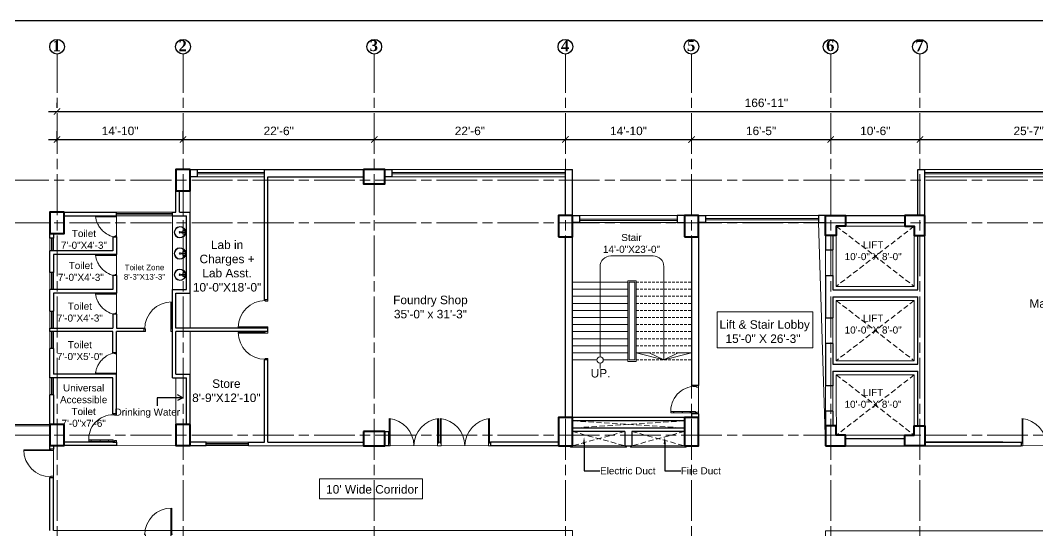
# Model space of a CAD drawing. Header units: inches. Extents: x -12 to 20935469, y -1604 to 24729220.
# Drawn here: x 20924701 to 20926137, y 24724026 to 24724746 of the extents above; entities that cross this region are included whole.
import ezdxf
from ezdxf import colors
from ezdxf.entities.mleader import LeaderData, LeaderLine
from ezdxf.math import Vec2, Vec3

# ---------------------------------------------------------------- set-up
doc = ezdxf.new("R2010")
doc.units = ezdxf.units.IN
doc.header["$LTSCALE"] = 0.03
doc.header["$MEASUREMENT"] = 0
doc.header["$PDMODE"] = 32
doc.header["$PDSIZE"] = 15
doc.linetypes.add('ACAD_ISO08W100', pattern=[36, 24, -3, 6, -3])
doc.linetypes.add('DASHED2', pattern=[0.375, 0.25, -0.125])
for name, color, linetype, lineweight in [('column', 1, 'Continuous', 40), ('Dim Line', 252, 'Continuous', 13), ('Door', 7, 'Continuous', 18), ('Dot', 253, 'Continuous', 0), ('Gas', 21, 'Continuous', 5), ('Glass Line', 252, 'Continuous', 9), ('Grid Line', 252, 'Continuous', 18), ('Hatch', 253, 'Continuous', 15), ('Main Wall', 7, 'Continuous', 30), ('RAIL', 23, 'Continuous', 13), ('STAIR', 46, 'Continuous', 15), ('TOILET FIXTURE', 142, 'Continuous', 5), ('WALL', 7, 'Continuous', 30), ('wind.', 150, 'Continuous', 20)]:
    doc.layers.add(name, color=color, linetype=linetype, lineweight=lineweight)
doc.layers.add('TEXT', color=7, linetype='Continuous')
doc.styles.add('2', font='swisscl.ttf')
doc.styles.add('RomanS', font='arial.ttf', dxfattribs={"height": 12})
doc.styles.get("Standard").update_dxf_attribs({"font": 'timesbd.ttf'})
doc.dimstyles.new('Aec_Arch_I', dxfattribs={"dimscale": 96, "dimtxt": 12, "dimasz": 0.09375, "dimexe": 0.125, "dimexo": 0.125, "dimgap": 0.0625, "dimtad": 1, "dimdec": 0, "dimzin": 3, "dimdsep": 46, "dimlunit": 4, "dimtxsty": 'RomanS', "dimblk1": 'ARCHTICK', "dimblk2": 'ARCHTICK', "dimsah": 1, "dimcen": 0.09375, "dimdle": 0.125, "dimadec": 0, "dimazin": 0, "dimtfac": 0.75, "dimtdec": 0, "dimtmove": 2, "dimatfit": 3, "dimldrblk": 'ARCHTICK', "dimfxl": 1, "dimfrac": 1, "dimtolj": 1, "dimtzin": 0, "dimarcsym": 0})

# ---------------------------------------------------------------- blocks, each defined once
blk = doc.blocks.new('$D40')
at = {"layer": 'Door'}
for p, q in [((1, 4), (1, 42)), ((2, 0), (2, 42)), ((1, 5), (0, 5)), ((2, 0), (0, 0)), ((2, 4), (1, 4)), ((39, 4), (38, 4)), ((38, 4), (38, 0)), ((40, 0), (38, 0)), ((40, 5), (39, 5)), ((39, 5), (39, 4))]:
    blk.add_line(p, q, dxfattribs=at)
blk.add_arc((1, 4), 38, 0, 90, dxfattribs=at)
blk = doc.blocks.new('Door_45')
at = {"layer": 'Door'}
for p, q in [((1.5, 5), (1.5, 44)), ((1.5, 40), (2.2, 40)), ((2.2, 40), (2.2, 39.5)), ((2.2, 39.5), (2.7, 39.5)), ((2.7, 39.5), (2.7, 40)), ((2.7, 40), (3.5, 40)), ((3.5, 44), (3.5, 5)), ((1.5, 25.8), (2.2, 25.8)), ((2.2, 25.8), (2.2, 25.3)), ((2.2, 25.3), (2.7, 25.3)), ((2.7, 25.8), (3.5, 25.8)), ((2.7, 25.3), (2.7, 25.8)), ((0, 0), (0, 5)), ((0, 5), (1.5, 5)), ((1.5, 12.6), (2.2, 12.6)), ((3.5, 5), (1.5, 5)), ((1.5, 5), (1.5, 3)), ((1.5, 3), (2.5, 3)), ((2.2, 12.6), (2.2, 13.1)), ((2.2, 13.1), (2.7, 13.1)), ((2.5, 3), (2.5, 0)), ((2.7, 13.1), (2.7, 12.6)), ((2.7, 12.6), (3.5, 12.6)), ((42.5, 3), (42.5, 0)), ((43.5, 3), (42.5, 3)), ((45, 5), (43.5, 5)), ((43.5, 5), (43.5, 3)), ((45, 0), (45, 5)), ((2.5, 0), (0, 0)), ((42.5, 0), (45, 0))]:
    blk.add_line(p, q, dxfattribs=at)
blk.add_arc((4.7, 5.3), 38.8, 359.6233, 94.6685, dxfattribs=at)
blk = doc.blocks.new('sssss-flat-876')
at = {"layer": 'Door', "linetype": 'Continuous', "ltscale": 3}
blk.add_line((3666.5, 84027.2), (3666.5, 84055.7), dxfattribs=at)
at = {"layer": 'Door', "linetype": 'Continuous', "ltscale": 3, "extrusion": (-7.21527e-09, -3.35624e-18, 1), "elevation": 0}
for points in [[(3666.5, 84057.2), (3666.5, 84055.7), (3668.4, 84055.7), (3668.4, 84056.5), (3670.2, 84056.5), (3670.2, 84057.2)], [(3668.4, 84055.7), (3696.2, 84055.7), (3696.2, 84056.5), (3668.4, 84056.5)]]:
    blk.add_lwpolyline(points, close=True, dxfattribs=at)
at = {"layer": 'Door', "linetype": 'Continuous', "ltscale": 3, "flags": 128}
blk.add_lwpolyline([(3670.2, 84027.2, 0.04096), (3675.5, 84028.9, 0.082496), (3684.9, 84034.8, 0.052187), (3689.7, 84040, 0.043988), (3692.9, 84045, 0.036571), (3694.8, 84049.6, 0.034751), (3695.9, 84054.2, 0.011435), (3696.2, 84055.7)], format="xyb", dxfattribs=at)
at = {"layer": 'Door', "linetype": 'Continuous', "ltscale": 3}
blk.add_lwpolyline([(3666.5, 84027.2), (3666.5, 84028.7), (3668.4, 84028.7), (3668.4, 84027.9), (3670.2, 84027.9), (3670.2, 84027.2)], close=True, dxfattribs=at)
blk = doc.blocks.new('7-flat-72')
at = {"layer": 'Glass Line', "color": 8, "ltscale": 20}
for p, q in [((-64476.6, 376959.4), (-64476.6, 376966.6)), ((-64475.5, 376966.6), (-64476.6, 376966.6)), ((-64475.5, 376959.4), (-64475.5, 376966.6)), ((-64478.7, 376960.5), (-64480.3, 376960.5)), ((-64480.3, 376959.5), (-64480.3, 376960.5)), ((-64480.3, 376959.5), (-64480.3, 376960.5)), ((-64478.7, 376959.5), (-64480.3, 376959.5)), ((-64480.3, 376959.1), (-64480.3, 376959.4)), ((-64478.7, 376959.4), (-64480.3, 376959.4)), ((-64478.7, 376959.1), (-64480.3, 376959.1)), ((-64480.2, 376959.4), (-64480.2, 376959.5)), ((-64480.1, 376959.5), (-64480.1, 376960.5)), ((-64479.9, 376959.5), (-64479.9, 376960.5)), ((-64479.5, 376959.5), (-64479.5, 376960.5)), ((-64479.1, 376959.5), (-64479.1, 376960.5)), ((-64478.9, 376959.5), (-64478.9, 376960.5)), ((-64478.9, 376959.4), (-64478.9, 376959.5)), ((-64478.8, 376959.5), (-64478.8, 376960.5)), ((-64478.7, 376959.5), (-64478.7, 376960.5)), ((-64478.7, 376959.1), (-64478.7, 376959.4)), ((-64475.1, 376959.4), (-64476.9, 376959.4)), ((-64476.9, 376959.1), (-64476.9, 376959.4)), ((-64475.1, 376959.1), (-64476.9, 376959.1)), ((-64475.1, 376959.1), (-64475.1, 376959.4)), ((-64473.3, 376960.5), (-64471.7, 376960.5)), ((-64473.3, 376959.5), (-64473.3, 376960.5)), ((-64473.3, 376959.5), (-64473.3, 376960.5)), ((-64473.3, 376959.5), (-64471.7, 376959.5)), ((-64473.3, 376959.1), (-64473.3, 376959.4)), ((-64473.3, 376959.4), (-64471.7, 376959.4)), ((-64473.3, 376959.1), (-64471.7, 376959.1)), ((-64473.1, 376959.5), (-64473.1, 376960.5)), ((-64473.1, 376959.4), (-64473.1, 376959.5)), ((-64472.9, 376959.5), (-64472.9, 376960.5)), ((-64472.5, 376959.5), (-64472.5, 376960.5)), ((-64472.1, 376959.5), (-64472.1, 376960.5)), ((-64471.9, 376959.5), (-64471.9, 376960.5)), ((-64471.9, 376959.4), (-64471.9, 376959.5)), ((-64471.8, 376959.5), (-64471.8, 376960.5)), ((-64471.7, 376959.5), (-64471.7, 376960.5)), ((-64471.7, 376959.1), (-64471.7, 376959.4))]:
    blk.add_line(p, q, dxfattribs=at)
blk.add_circle((-64476, 376968.4, 0), 1.08, dxfattribs=at)
for radius, start, end in [(8.1, 273.8334, 266.1883), (7.55, 274.115, 265.9068)]:
    blk.add_arc((-64476, 376968.4, 0), radius, start, end, dxfattribs=at)
blk = doc.blocks.new('SFSFSFS-flat-72')
at = {"layer": 'TOILET FIXTURE', "ltscale": 0.2}
blk.add_lwpolyline([(-3918.5, -3608.1), (-3918.5, -3602.7), (-3923.9, -3602.7), (-3923.9, -3608.1)], close=True, dxfattribs=at)
at = {"layer": 'TOILET FIXTURE', "ltscale": 20}
blk.add_blockref('7-flat-72', (60554.8, -380567.2), dxfattribs=at)
blk = doc.blocks.new('_ArchTick')
at = {"color": 0, "linetype": 'ByBlock', "lineweight": 35, "const_width": 0.15}
blk.add_lwpolyline([(-0.5, -0.5), (0.5, 0.5)], dxfattribs=at)
blk = doc.blocks.new('*D14')
at = {"layer": 'Defpoints', "color": 0, "transparency": 16777216}
for p in [(20831126.3, 24724578.2), (20830948.3, 24724562.3), (20831126.3, 24724562.3)]:
    blk.add_point(p, dxfattribs=at)
at = {"layer": 'Dim Line', "color": 0, "lineweight": -2, "transparency": 16777216}
for p, q in [((20830948.3, 24724574.3), (20830948.3, 24724590.2)), ((20831126.3, 24724574.3), (20831126.3, 24724590.2)), ((20830936.3, 24724578.2), (20831138.3, 24724578.2))]:
    blk.add_line(p, q, dxfattribs=at)
at = {"layer": 'Dim Line', "color": 0, "lineweight": -2, "transparency": 16777216, "xscale": 9, "yscale": 9, "zscale": 9, "rotation": 180}
blk.add_blockref('_ArchTick', (20830948.3, 24724578.2), dxfattribs=at)
at = {"layer": 'Dim Line', "color": 0, "lineweight": -2, "transparency": 16777216, "xscale": 9, "yscale": 9, "zscale": 9}
blk.add_blockref('_ArchTick', (20831126.3, 24724578.2), dxfattribs=at)
at = {"layer": 'Dim Line', "color": 0, "transparency": 16777216, "insert": (20831037.3, 24724590.3), "char_height": 12, "attachment_point": 5, "style": 'RomanS'}
blk.add_mtext('\\A1;14\'-10"', dxfattribs=at)
blk = doc.blocks.new('*D7')
at = {"layer": 'Defpoints', "color": 0, "transparency": 16777216}
for p in [(20831396.3, 24724578.2), (20831396.3, 24724578.2), (20831126.3, 24724562.3)]:
    blk.add_point(p, dxfattribs=at)
at = {"layer": 'Dim Line', "color": 0, "lineweight": -2, "transparency": 16777216}
for p, q in [((20831126.3, 24724574.3), (20831126.3, 24724590.2)), ((20831114.3, 24724578.2), (20831408.3, 24724578.2))]:
    blk.add_line(p, q, dxfattribs=at)
at = {"layer": 'Dim Line', "color": 0, "lineweight": -2, "transparency": 16777216, "xscale": 9, "yscale": 9, "zscale": 9, "rotation": 180}
blk.add_blockref('_ArchTick', (20831126.3, 24724578.2), dxfattribs=at)
at = {"layer": 'Dim Line', "color": 0, "lineweight": -2, "transparency": 16777216, "xscale": 9, "yscale": 9, "zscale": 9}
blk.add_blockref('_ArchTick', (20831396.3, 24724578.2), dxfattribs=at)
at = {"layer": 'Dim Line', "color": 0, "transparency": 16777216, "insert": (20831261.3, 24724590.3), "char_height": 12, "attachment_point": 5, "style": 'RomanS'}
blk.add_mtext('\\A1;22\'-6"', dxfattribs=at)
blk = doc.blocks.new('*D8')
at = {"layer": 'Defpoints', "color": 0, "transparency": 16777216}
for p in [(20831396.3, 24724578.2), (20831666.3, 24724578.2), (20831666.3, 24724578.2)]:
    blk.add_point(p, dxfattribs=at)
at = {"layer": 'Dim Line', "color": 0, "lineweight": -2, "transparency": 16777216}
blk.add_line((20831384.3, 24724578.2), (20831678.3, 24724578.2), dxfattribs=at)
at = {"layer": 'Dim Line', "color": 0, "lineweight": -2, "transparency": 16777216, "xscale": 9, "yscale": 9, "zscale": 9, "rotation": 180}
blk.add_blockref('_ArchTick', (20831396.3, 24724578.2), dxfattribs=at)
at = {"layer": 'Dim Line', "color": 0, "lineweight": -2, "transparency": 16777216, "xscale": 9, "yscale": 9, "zscale": 9}
blk.add_blockref('_ArchTick', (20831666.3, 24724578.2), dxfattribs=at)
at = {"layer": 'Dim Line', "color": 0, "transparency": 16777216, "insert": (20831531.3, 24724590.3), "char_height": 12, "attachment_point": 5, "style": 'RomanS'}
blk.add_mtext('\\A1;22\'-6"', dxfattribs=at)
blk = doc.blocks.new('*D9')
at = {"layer": 'Defpoints', "color": 0, "transparency": 16777216}
for p in [(20831666.3, 24724578.2), (20831844.3, 24724578.2), (20831844.3, 24724578.2)]:
    blk.add_point(p, dxfattribs=at)
at = {"layer": 'Dim Line', "color": 0, "lineweight": -2, "transparency": 16777216}
blk.add_line((20831654.3, 24724578.2), (20831856.3, 24724578.2), dxfattribs=at)
at = {"layer": 'Dim Line', "color": 0, "lineweight": -2, "transparency": 16777216, "xscale": 9, "yscale": 9, "zscale": 9, "rotation": 180}
blk.add_blockref('_ArchTick', (20831666.3, 24724578.2), dxfattribs=at)
at = {"layer": 'Dim Line', "color": 0, "lineweight": -2, "transparency": 16777216, "xscale": 9, "yscale": 9, "zscale": 9}
blk.add_blockref('_ArchTick', (20831844.3, 24724578.2), dxfattribs=at)
at = {"layer": 'Dim Line', "color": 0, "transparency": 16777216, "insert": (20831755.3, 24724590.3), "char_height": 12, "attachment_point": 5, "style": 'RomanS'}
blk.add_mtext('\\A1;14\'-10"', dxfattribs=at)
blk = doc.blocks.new('*D21')
at = {"layer": 'Defpoints', "color": 0, "transparency": 16777216}
for p in [(20831844.3, 24724578.2), (20832040.8, 24724578.2), (20832040.8, 24724578.2)]:
    blk.add_point(p, dxfattribs=at)
at = {"layer": 'Dim Line', "color": 0, "lineweight": -2, "transparency": 16777216}
for p, q in [((20831832.3, 24724578.2), (20832052.8, 24724578.2)), ((20831844.3, 24724566.2), (20831844.3, 24724566.2)), ((20832040.8, 24724566.2), (20832040.8, 24724566.2))]:
    blk.add_line(p, q, dxfattribs=at)
at = {"layer": 'Dim Line', "color": 0, "lineweight": -2, "transparency": 16777216, "xscale": 9, "yscale": 9, "zscale": 9, "rotation": 180}
blk.add_blockref('_ArchTick', (20831844.3, 24724578.2), dxfattribs=at)
at = {"layer": 'Dim Line', "color": 0, "lineweight": -2, "transparency": 16777216, "xscale": 9, "yscale": 9, "zscale": 9}
blk.add_blockref('_ArchTick', (20832040.8, 24724578.2), dxfattribs=at)
at = {"layer": 'Dim Line', "color": 0, "transparency": 16777216, "insert": (20831942.5, 24724590.3), "char_height": 12, "attachment_point": 5, "style": 'RomanS'}
blk.add_mtext('\\A1;16\'-5"', dxfattribs=at)
blk = doc.blocks.new('*D22')
at = {"layer": 'Defpoints', "color": 0, "transparency": 16777216}
for p in [(20832040.8, 24724578.2), (20832166.8, 24724578.2), (20832166.8, 24724578.2)]:
    blk.add_point(p, dxfattribs=at)
at = {"layer": 'Dim Line', "color": 0, "lineweight": -2, "transparency": 16777216}
for p, q in [((20832028.8, 24724578.2), (20832178.8, 24724578.2)), ((20832040.8, 24724566.2), (20832040.8, 24724566.2)), ((20832166.8, 24724566.2), (20832166.8, 24724566.2))]:
    blk.add_line(p, q, dxfattribs=at)
at = {"layer": 'Dim Line', "color": 0, "lineweight": -2, "transparency": 16777216, "xscale": 9, "yscale": 9, "zscale": 9, "rotation": 180}
blk.add_blockref('_ArchTick', (20832040.8, 24724578.2), dxfattribs=at)
at = {"layer": 'Dim Line', "color": 0, "lineweight": -2, "transparency": 16777216, "xscale": 9, "yscale": 9, "zscale": 9}
blk.add_blockref('_ArchTick', (20832166.8, 24724578.2), dxfattribs=at)
at = {"layer": 'Dim Line', "color": 0, "transparency": 16777216, "insert": (20832103.8, 24724590.3), "char_height": 12, "attachment_point": 5, "style": 'RomanS'}
blk.add_mtext('\\A1;10\'-6"', dxfattribs=at)
blk = doc.blocks.new('*D23')
at = {"layer": 'Defpoints', "color": 0, "transparency": 16777216}
for p in [(20832166.8, 24724578.2), (20832473.8, 24724578.2), (20832473.8, 24724578.2)]:
    blk.add_point(p, dxfattribs=at)
at = {"layer": 'Dim Line', "color": 0, "lineweight": -2, "transparency": 16777216}
for p, q in [((20832154.8, 24724578.2), (20832485.8, 24724578.2)), ((20832166.8, 24724566.2), (20832166.8, 24724566.2)), ((20832473.8, 24724566.2), (20832473.8, 24724566.2))]:
    blk.add_line(p, q, dxfattribs=at)
at = {"layer": 'Dim Line', "color": 0, "lineweight": -2, "transparency": 16777216, "xscale": 9, "yscale": 9, "zscale": 9, "rotation": 180}
blk.add_blockref('_ArchTick', (20832166.8, 24724578.2), dxfattribs=at)
at = {"layer": 'Dim Line', "color": 0, "lineweight": -2, "transparency": 16777216, "xscale": 9, "yscale": 9, "zscale": 9}
blk.add_blockref('_ArchTick', (20832473.8, 24724578.2), dxfattribs=at)
at = {"layer": 'Dim Line', "color": 0, "transparency": 16777216, "insert": (20832320.3, 24724590.3), "char_height": 12, "attachment_point": 5, "style": 'RomanS'}
blk.add_mtext('\\A1;25\'-7"', dxfattribs=at)
blk = doc.blocks.new('*D13')
at = {"layer": 'Defpoints', "color": 0, "transparency": 16777216}
for p in [(20832951.8, 24724617.8), (20830948.3, 24724610.7), (20832951.8, 24724610.7)]:
    blk.add_point(p, dxfattribs=at)
at = {"layer": 'Dim Line', "color": 0, "lineweight": -2, "transparency": 16777216}
for p, q in [((20830936.3, 24724617.8), (20832963.8, 24724617.8)), ((20830948.3, 24724622.7), (20830948.3, 24724629.8)), ((20832951.8, 24724622.7), (20832951.8, 24724629.8))]:
    blk.add_line(p, q, dxfattribs=at)
at = {"layer": 'Dim Line', "color": 0, "lineweight": -2, "transparency": 16777216, "xscale": 9, "yscale": 9, "zscale": 9, "rotation": 180}
blk.add_blockref('_ArchTick', (20830948.3, 24724617.8), dxfattribs=at)
at = {"layer": 'Dim Line', "color": 0, "lineweight": -2, "transparency": 16777216, "xscale": 9, "yscale": 9, "zscale": 9}
blk.add_blockref('_ArchTick', (20832951.8, 24724617.8), dxfattribs=at)
at = {"layer": 'Dim Line', "color": 0, "transparency": 16777216, "insert": (20831950, 24724629.9), "char_height": 12, "attachment_point": 5, "style": 'RomanS'}
blk.add_mtext('\\A1;166\'-11"', dxfattribs=at)
blk = doc.blocks.new('fff')
at = {"layer": 'Grid Line', "color": 252, "linetype": 'ACAD_ISO08W100', "lineweight": 9, "ltscale": 80, "true_color": 0x939598}
for p, q in [((20830948.3, 24723521.1), (20830948.3, 24724698.8)), ((20831126.3, 24723521.1), (20831126.3, 24724698.8)), ((20831396.3, 24723521.1), (20831396.3, 24724698.8)), ((20831666.3, 24723521.1), (20831666.3, 24724698.8)), ((20831844.3, 24723521.1), (20831844.3, 24724698.8)), ((20832040.8, 24723521.1), (20832040.8, 24724698.8)), ((20832166.8, 24723521.1), (20832166.8, 24724698.8)), ((20833096.9, 24724520.6), (20830726.1, 24724520.6)), ((20833096.9, 24724460.6), (20830726.1, 24724460.6)), ((20833096.9, 24724160.7), (20830726.1, 24724160.7))]:
    blk.add_line(p, q, dxfattribs=at)
at = {"layer": 'Dim Line'}
for base, p1, p2, picture, middle in [((20832951.7523, 24724617.8128), (20830948.3088, 24724610.7482), (20832951.7523, 24724610.7482), '*D13', (20831950.0306, 24724629.9397)), ((20831126.3, 24724578.2), (20830948.3, 24724562.3), (20831126.3, 24724562.3), '*D14', (20831037.3, 24724590.3)), ((20831396.3, 24724578.2), (20831126.3, 24724562.3), (20831396.3, 24724578.2), '*D7', (20831261.3, 24724590.3)), ((20831666.3, 24724578.2), (20831396.3, 24724578.2), (20831666.3, 24724578.2), '*D8', (20831531.3, 24724590.3)), ((20831844.3, 24724578.2), (20831666.3, 24724578.2), (20831844.3, 24724578.2), '*D9', (20831755.3, 24724590.3)), ((20832040.7792, 24724578.1666), (20831844.25, 24724578.1666), (20832040.7792, 24724578.1666), '*D21', (20831942.5146, 24724590.2934)), ((20832166.8, 24724578.2), (20832040.8, 24724578.2), (20832166.8, 24724578.2), '*D22', (20832103.8, 24724590.3)), ((20832473.8, 24724578.2), (20832166.8, 24724578.2), (20832473.8, 24724578.2), '*D23', (20832320.3, 24724590.3))]:
    dim = blk.add_linear_dim(base=base, p1=p1, p2=p2, dimstyle='Aec_Arch_I', dxfattribs=at)
    dim.commit()
    dim.dimension.update_dxf_attribs({"geometry": picture, "text_midpoint": middle})

msp = doc.modelspace()

# ---------------------------------------------------------------- linework, layer by layer
at = {"color": 252, "lineweight": 5}
for p, q in [((20924915.5, 24724366.4), (20924915.5, 24724470.6)), ((20924920.5, 24724175.7), (20924920.5, 24724241.8))]:
    msp.add_line(p, q, dxfattribs=at)
for p, q in [((20924930.2, 24724213.5), (20924922.8, 24724217.5)), ((20924930.2, 24724213.5), (20924893.9, 24724213.5)), ((20924893.9, 24724213.5), (20924893.9, 24724202.2)), ((20924930.2, 24724213.5), (20924922.8, 24724209.4)), ((20924831.5, 24724150.9), (20924836.5, 24724150.9))]:
    msp.add_line(p, q)
at = {"layer": 'column', "lineweight": 40, "ltscale": 20}
for points in [[(20924940.5, 24724535.6), (20924920.5, 24724535.6), (20924920.5, 24724505.6), (20924940.5, 24724505.6)], [(20925185.5, 24724535.6), (20925185.5, 24724515.6), (20925215.5, 24724515.6), (20925215.5, 24724535.6)], [(20924762.6, 24724475.6), (20924742.6, 24724475.6), (20924742.6, 24724445.6), (20924762.6, 24724445.6)], [(20925460.5, 24724440.8), (20925480.5, 24724440.8), (20925480.5, 24724470.8), (20925460.5, 24724470.8)], [(20925638.5, 24724440.8), (20925658.5, 24724440.8), (20925658.5, 24724470.8), (20925638.5, 24724470.8)], [(20925460.5, 24724145.7), (20925480.5, 24724145.7), (20925480.5, 24724185.7), (20925460.5, 24724185.7)], [(20925638.5, 24724145.7), (20925658.5, 24724145.7), (20925658.5, 24724185.7), (20925638.5, 24724185.7)], [(20924762.6, 24724175.8), (20924742.6, 24724175.8), (20924742.6, 24724145.8), (20924762.6, 24724145.8)], [(20924940.5, 24724175.7), (20924920.5, 24724175.7), (20924920.5, 24724145.8), (20924940.5, 24724145.8)], [(20925185.6, 24724165.7), (20925185.6, 24724145.7), (20925215.5, 24724145.7), (20925215.5, 24724165.7)]]:
    msp.add_lwpolyline(points, close=True, dxfattribs=at)
for points in [[(20925838, 24724470.8), (20925866, 24724470.8), (20925866, 24724455.8), (20925853, 24724455.8), (20925853, 24724442.8), (20925838, 24724442.8), (20925838, 24724470.8)], [(20925978, 24724470.8), (20925950, 24724470.8), (20925950, 24724455.8), (20925963, 24724455.8), (20925963, 24724442.8), (20925978, 24724442.8), (20925978, 24724470.8)], [(20925838, 24724145.7), (20925866, 24724145.7), (20925866, 24724160.7), (20925853, 24724160.7), (20925853, 24724173.7), (20925838, 24724173.7), (20925838, 24724145.7)], [(20925978, 24724145.7), (20925950, 24724145.7), (20925950, 24724160.7), (20925963, 24724160.7), (20925963, 24724173.7), (20925978, 24724173.7), (20925978, 24724145.7)]]:
    msp.add_lwpolyline(points, dxfattribs=at)
at = {"layer": 'Defpoints'}
msp.add_lwpolyline([(20924496, 24724746.5), (20926934.9, 24724746.5), (20926934.9, 24723288), (20924496, 24723288)], close=True, dxfattribs=at)
at = {"layer": 'Door'}
for p, q in [((20925221.7, 24724149.5), (20925221.7, 24724184.1)), ((20925222.9, 24724145.7), (20925222.9, 24724184.1)), ((20925290.1, 24724145.7), (20925290.1, 24724184.1)), ((20925291.3, 24724149.5), (20925291.3, 24724184.1)), ((20925293.7, 24724149.5), (20925293.7, 24724184.1)), ((20925294.9, 24724145.7), (20925294.9, 24724184.1)), ((20925362.1, 24724145.7), (20925362.1, 24724184.1)), ((20925363.3, 24724149.5), (20925363.3, 24724184.1)), ((20926115.3, 24724149.5), (20926115.3, 24724184.1)), ((20926116.5, 24724145.7), (20926116.5, 24724184.1)), ((20925221.7, 24724150.7), (20925220.5, 24724150.7)), ((20925222.9, 24724145.7), (20925220.5, 24724145.7)), ((20925222.9, 24724149.5), (20925221.7, 24724149.5)), ((20925290.1, 24724149.5), (20925291.3, 24724149.5)), ((20925290.1, 24724145.7), (20925292.5, 24724145.7)), ((20925291.3, 24724150.7), (20925292.5, 24724150.7)), ((20925293.7, 24724150.7), (20925292.5, 24724150.7)), ((20925294.9, 24724145.7), (20925292.5, 24724145.7)), ((20925294.9, 24724149.5), (20925293.7, 24724149.5)), ((20925362.1, 24724149.5), (20925363.3, 24724149.5)), ((20925362.1, 24724145.7), (20925364.5, 24724145.7)), ((20925363.3, 24724150.7), (20925364.5, 24724150.7)), ((20926115.3, 24724150.7), (20926114.1, 24724150.7)), ((20926116.5, 24724145.7), (20926114.1, 24724145.7)), ((20926116.5, 24724149.5), (20926115.3, 24724149.5))]:
    msp.add_line(p, q, dxfattribs=at)
for centre, start, end in [((20925217.5, 24724145.3), 0.5894, 83.777), ((20925295.6, 24724145.3), 96.2205, 179.4081), ((20925289.5, 24724145.3), 0.5894, 83.777), ((20925367.6, 24724145.3), 96.2205, 179.4081), ((20926111, 24724145.3), 0.5894, 83.777)]:
    msp.add_arc(centre, 39, start, end, dxfattribs=at)
at = {"layer": 'Dot', "linetype": 'DASHED2', "lineweight": 0, "ltscale": 1000}
for p, q in [((20925480.5, 24724180.7), (20925638.5, 24724170.7)), ((20925638.5, 24724180.7), (20925480.5, 24724170.7)), ((20925554.5, 24724165.7), (20925480.5, 24724145.7)), ((20925480.5, 24724165.7), (20925554.5, 24724145.7)), ((20925564.5, 24724165.7), (20925638.5, 24724145.7)), ((20925638.5, 24724165.7), (20925564.5, 24724145.7))]:
    msp.add_line(p, q, dxfattribs=at)
for points in [[(20925853, 24724455.8), (20925963, 24724370.8), (20925963, 24724455.8), (20925853, 24724370.8)], [(20925853, 24724350.8), (20925963, 24724265.8), (20925963, 24724350.8), (20925853, 24724265.8)], [(20925853, 24724245.8), (20925963.1, 24724160.6), (20925963.1, 24724245.8), (20925853.1, 24724160.6)]]:
    msp.add_lwpolyline(points, dxfattribs=at)
at = {"layer": 'Gas', "color": 0, "lineweight": 5}
for points in [[(20925853, 24724370.8), (20925963, 24724370.8), (20925963, 24724455.8), (20925853, 24724455.8)], [(20925853, 24724265.8), (20925963, 24724265.8), (20925963, 24724350.8), (20925853, 24724350.8)]]:
    msp.add_lwpolyline(points, close=True, dxfattribs=at)
msp.add_lwpolyline([(20925853, 24724212.3), (20925853.1, 24724160.6), (20925963.1, 24724160.6), (20925963.1, 24724245.8), (20925853, 24724245.8), (20925853, 24724212.3)], dxfattribs=at)
at = {"layer": 'Gas', "color": 0, "lineweight": 35}
msp.add_lwpolyline([(20925838, 24724145.8), (20925838, 24724145.8)], dxfattribs=at)
at = {"layer": 'Hatch', "lineweight": 5}
for p, q in [((20924940.5, 24724475.6), (20924940.5, 24724505.6)), ((20924940.5, 24724361.4), (20924940.5, 24724311.8)), ((20924940.5, 24724246.8), (20924940.5, 24724306.8))]:
    msp.add_line(p, q, dxfattribs=at)
msp.add_lwpolyline([(20926588.1, 24724145.7), (20925838, 24724145.8), (20925828, 24724460.8), (20925658.5, 24724460.6), (20925658.5, 24724145.7), (20924747.6, 24724145.8), (20924747.6, 24724025.8), (20925480.5, 24724025.8), (20925480.5, 24723905.7), (20925569.8, 24723905.7), (20925570.3, 24723905.7), (20925570.3, 24723932.7, -0.379803), (20925599.3, 24723900.7, -0.379803), (20925628.3, 24723932.7, 0.786317), (20925631.3, 24723932.6, -0.370965), (20925659.3, 24723900.7, -0.379803), (20925688.3, 24723932.7), (20925690.3, 24723932.7, -0.443301), (20925719.3, 24723900.7, -0.379803), (20925748.3, 24723932.7), (20925748.3, 24723905.7), (20925838, 24723905.7), (20925838, 24724025.7), (20926761, 24724025.7)], format="xyb", dxfattribs=at)
at = {"layer": 'Hatch', "lineweight": 0}
for points in [[(20925684.7, 24724334.6), (20925820, 24724334.6), (20925820, 24724284), (20925684.7, 24724284)], [(20925123.3, 24724098.9), (20925268.5, 24724098.9), (20925268.5, 24724070.9), (20925123.3, 24724070.9)]]:
    msp.add_lwpolyline(points, close=True, dxfattribs=at)
at = {"layer": 'Main Wall', "lineweight": 30}
for p, q in [((20925045.5, 24724351.8), (20925045.5, 24724535.6)), ((20925045.5, 24724535.6), (20925185.5, 24724535.6)), ((20925470.5, 24724535.6), (20925480.5, 24724535.6)), ((20925470.5, 24724470.8), (20925470.5, 24724535.6)), ((20925480.5, 24724470.8), (20925480.5, 24724535.6)), ((20925968, 24724470.8), (20925968, 24724535.6)), ((20925968, 24724535.6), (20925978, 24724535.6)), ((20925978, 24724173.7), (20925978, 24724535.6)), ((20925050.5, 24724351.8), (20925050.5, 24724525.6)), ((20925050.5, 24724525.6), (20925185.5, 24724525.6)), ((20924920.5, 24724475.6), (20924920.5, 24724505.6)), ((20924925.5, 24724475.6), (20924925.5, 24724505.6)), ((20924762.6, 24724475.6), (20924836.5, 24724475.6)), ((20924836.5, 24724470.6), (20924836.5, 24724475.6)), ((20924915.5, 24724475.6), (20924920.5, 24724475.6)), ((20924915.5, 24724470.6), (20924915.5, 24724475.6)), ((20924925.5, 24724475.6), (20924940.5, 24724475.6)), ((20924940.5, 24724361.4), (20924940.5, 24724475.6)), ((20924762.6, 24724470.6), (20924836.5, 24724470.6)), ((20924915.5, 24724470.6), (20924935.5, 24724470.6)), ((20924935.5, 24724366.4), (20924935.5, 24724470.6)), ((20925480.5, 24724185.7), (20925480.5, 24724460.8)), ((20925866, 24724470.8), (20925968, 24724470.8)), ((20925866, 24724460.8), (20925950, 24724460.8)), ((20924742.6, 24724439), (20924742.6, 24724445.6)), ((20924831.5, 24724440.6), (20924836.5, 24724440.6)), ((20925470.5, 24724185.7), (20925470.5, 24724440.8)), ((20925648.5, 24724440.8), (20925648.5, 24724230.7)), ((20925658.5, 24724440.8), (20925658.5, 24724230.7)), ((20924742.6, 24724390.4), (20924742.6, 24724421)), ((20924836.5, 24724416), (20924747.6, 24724416)), ((20925838, 24724422.3), (20925848, 24724422.3)), ((20924836.5, 24724386), (20924831.5, 24724386)), ((20925838, 24724386.3), (20925848, 24724386.3)), ((20924742.6, 24724335.8), (20924742.6, 24724366.4)), ((20924836.5, 24724361.4), (20924747.6, 24724361.4)), ((20924747.6, 24724361.4), (20924747.6, 24724335.8)), ((20924915.5, 24724311.8), (20924915.5, 24724366.4)), ((20924915.5, 24724366.4), (20924935.5, 24724366.4)), ((20924920.5, 24724311.8), (20924920.5, 24724361.4)), ((20924920.5, 24724361.4), (20924940.5, 24724361.4)), ((20925848, 24724365.8), (20925968, 24724365.8)), ((20925050.5, 24724351.8), (20925045.5, 24724351.8)), ((20925848, 24724355.8), (20925968, 24724355.8)), ((20924742.6, 24724335.8), (20924747.6, 24724335.8)), ((20924836.5, 24724331.4), (20924831.5, 24724331.4)), ((20925838, 24724326.3), (20925848, 24724326.3)), ((20924742.6, 24724311.8), (20924831.5, 24724311.8)), ((20924742.6, 24724306.8), (20924742.6, 24724311.8)), ((20924831.5, 24724306.8), (20924742.6, 24724306.8)), ((20924831.5, 24724276.8), (20924831.5, 24724306.8)), ((20924836.5, 24724276.8), (20924836.5, 24724306.8)), ((20924875.5, 24724306.8), (20924836.5, 24724306.8)), ((20924875.5, 24724306.8), (20924875.5, 24724311.8)), ((20924915.5, 24724241.8), (20924915.5, 24724311.8)), ((20925050.5, 24724311.8), (20924920.5, 24724311.8)), ((20925050.5, 24724306.8), (20924920.5, 24724306.8)), ((20924920.5, 24724246.8), (20924920.5, 24724306.8)), ((20925050.5, 24724306.8), (20925050.5, 24724311.8)), ((20925848, 24724290.3), (20925838, 24724290.3)), ((20924747.6, 24724282.8), (20924742.6, 24724282.8)), ((20924742.6, 24724241.8), (20924742.6, 24724282.8)), ((20924747.6, 24724282.8), (20924747.6, 24724246.8)), ((20924836.5, 24724276.8), (20924831.5, 24724276.8)), ((20925045.5, 24724150.7), (20925045.5, 24724266.8)), ((20925050.5, 24724266.8), (20925045.5, 24724266.8)), ((20925050.5, 24724150.7), (20925050.5, 24724266.8)), ((20925848, 24724260.8), (20925968, 24724260.8)), ((20924836.5, 24724246.8), (20924747.6, 24724246.8)), ((20924836.5, 24724190.9), (20924836.5, 24724246.8)), ((20924920.5, 24724246.8), (20924940.5, 24724246.8)), ((20924940.5, 24724175.7), (20924940.5, 24724246.8)), ((20925848, 24724250.8), (20925968, 24724250.8)), ((20924831.5, 24724241.8), (20924742.6, 24724241.8)), ((20924831.5, 24724190.9), (20924831.5, 24724241.8)), ((20924915.5, 24724241.8), (20924935.5, 24724241.8)), ((20924935.5, 24724175.7), (20924935.5, 24724241.8)), ((20925658.5, 24724230.7), (20925648.5, 24724230.7)), ((20925848, 24724230.3), (20925838, 24724230.3)), ((20924742.6, 24724175.7), (20924742.6, 24724217.8)), ((20924747.6, 24724217.8), (20924742.6, 24724217.8)), ((20924747.6, 24724217.8), (20924747.6, 24724175.7)), ((20924836.5, 24724190.9), (20924831.5, 24724190.9)), ((20925638.5, 24724185.7), (20925480.5, 24724185.7)), ((20925648.5, 24724190.7), (20925648.5, 24724185.7)), ((20925658.5, 24724190.7), (20925648.5, 24724190.7)), ((20925658.5, 24724190.7), (20925658.5, 24724185.7)), ((20925848, 24724194.3), (20925838, 24724194.3)), ((20925638.5, 24724180.7), (20925480.5, 24724180.7)), ((20925638.5, 24724170.7), (20925480.5, 24724170.7)), ((20925554.5, 24724165.7), (20925480.5, 24724165.7)), ((20925554.5, 24724165.7), (20925554.5, 24724145.7)), ((20925638.5, 24724165.7), (20925564.5, 24724165.7)), ((20925564.5, 24724165.7), (20925564.5, 24724145.7)), ((20924836.5, 24724150.9), (20924762.6, 24724150.9)), ((20924836.5, 24724145.9), (20924762.6, 24724145.9)), ((20924836.5, 24724150.9), (20924836.5, 24724145.9)), ((20925023, 24724145.8), (20925023, 24724150.8)), ((20925023, 24724150.7), (20925045.5, 24724150.7)), ((20925023, 24724145.8), (20925185.6, 24724145.7)), ((20925050.5, 24724150.7), (20925185.6, 24724150.7)), ((20925460.5, 24724150.7), (20925364.5, 24724150.7)), ((20925364.5, 24724150.7), (20925364.5, 24724145.7)), ((20925460.5, 24724145.7), (20925364.5, 24724145.7)), ((20925554.5, 24724145.7), (20925564.5, 24724145.7)), ((20925866, 24724145.7), (20925950, 24724145.7)), ((20926088.1, 24724150.7), (20925978, 24724150.7)), ((20925978, 24724150.7), (20926114.1, 24724150.7)), ((20925978, 24724145.7), (20926114.1, 24724145.7)), ((20926114.1, 24724150.7), (20926114.1, 24724145.7)), ((20924742.6, 24724025.8), (20924742.6, 24724100.8)), ((20924742.6, 24724100.8), (20924747.6, 24724100.8)), ((20924747.6, 24724025.8), (20924747.6, 24724100.8))]:
    msp.add_line(p, q, dxfattribs=at)
for points in [[(20924940.5, 24724535.6), (20924950.5, 24724535.6), (20924950.5, 24724525.6), (20924940.5, 24724525.6)], [(20925215.5, 24724535.6), (20925225.5, 24724535.6), (20925225.5, 24724525.6), (20925215.5, 24724525.6)], [(20925480.5, 24724470.8), (20925490.5, 24724470.8), (20925490.5, 24724460.8), (20925480.5, 24724460.8)], [(20925638.5, 24724470.8), (20925628.5, 24724470.8), (20925628.5, 24724460.8), (20925638.5, 24724460.8)], [(20925658.5, 24724470.8), (20925668.5, 24724470.8), (20925668.5, 24724460.8), (20925658.5, 24724460.8)], [(20925838, 24724470.8), (20925828, 24724470.8), (20925828, 24724460.8), (20925838, 24724460.8)], [(20924747.6, 24724445.6), (20924747.6, 24724439)], [(20924831.5, 24724440.6), (20924831.5, 24724421), (20924742.6, 24724421)], [(20924747.6, 24724439), (20924742.6, 24724439)], [(20924836.5, 24724440.6), (20924836.5, 24724416)], [(20925838, 24724442.8), (20925838, 24724422.3)], [(20925848, 24724442.8), (20925848, 24724422.3)], [(20925968, 24724365.8), (20925968, 24724442.8)], [(20924747.6, 24724416), (20924747.6, 24724390.4)], [(20924747.6, 24724390.4), (20924742.6, 24724390.4)], [(20924831.5, 24724386), (20924831.5, 24724366.4), (20924742.6, 24724366.4)], [(20924836.5, 24724386), (20924836.5, 24724361.4)], [(20925838, 24724386.3), (20925838, 24724326.3)], [(20925848, 24724386.3), (20925848, 24724365.8)], [(20925848, 24724355.8), (20925848, 24724326.3)], [(20925968, 24724260.8), (20925968, 24724355.8)], [(20924831.5, 24724331.4), (20924831.5, 24724311.8)], [(20924836.5, 24724331.4), (20924836.5, 24724311.8)], [(20924836.5, 24724311.8), (20924875.5, 24724311.8)], [(20925838, 24724290.3), (20925838, 24724230.3)], [(20925848, 24724290.3), (20925848, 24724260.8)], [(20925848, 24724250.8), (20925848, 24724230.3)], [(20925968, 24724173.7), (20925968, 24724250.8)], [(20925838, 24724194.3), (20925838, 24724173.7), (20925838, 24724173.7)], [(20925848, 24724194.3), (20925848, 24724173.7)], [(20925866, 24724155.7), (20925950, 24724155.7)]]:
    msp.add_lwpolyline(points, dxfattribs=at)
at = {"layer": 'Main Wall', "lineweight": 13}
for points in [[(20925838, 24724386.3), (20925848, 24724386.3), (20925848, 24724422.3), (20925838, 24724422.3)], [(20925838, 24724290.3), (20925848, 24724290.3), (20925848, 24724326.3), (20925838, 24724326.3)], [(20925838, 24724194.3), (20925848, 24724194.3), (20925848, 24724230.3), (20925838, 24724230.3)]]:
    msp.add_lwpolyline(points, close=True, dxfattribs=at)
at = {"layer": 'Main Wall', "lineweight": 30}
for points in [[(20925220.5, 24724145.7), (20925215.5, 24724145.7), (20925215.5, 24724165.7), (20925220.5, 24724165.7)], [(20924747.6, 24724140.8), (20924742.6, 24724140.8), (20924742.6, 24724145.8), (20924747.6, 24724145.8)], [(20924963, 24724150.8), (20924940.5, 24724150.8), (20924940.5, 24724145.8), (20924963, 24724145.8)]]:
    msp.add_lwpolyline(points, close=True, dxfattribs=at)
at = {"layer": 'RAIL', "color": 6, "lineweight": 5}
for points in [[(20925570.5, 24724264.8), (20925558.5, 24724264.8), (20925558.5, 24724378.8), (20925570.5, 24724378.8)], [(20925568.5, 24724266.8), (20925560.5, 24724266.8), (20925560.5, 24724376.8), (20925568.5, 24724376.8)]]:
    msp.add_lwpolyline(points, close=True, dxfattribs=at)
at = {"layer": 'STAIR', "color": 32, "lineweight": 5}
for p, q in [((20925480.5, 24724376.8), (20925558.5, 24724376.8)), ((20925480.5, 24724366.8), (20925558.5, 24724366.8)), ((20925480.5, 24724356.8), (20925558.5, 24724356.8)), ((20925480.5, 24724346.8), (20925558.5, 24724346.8)), ((20925480.5, 24724336.8), (20925558.5, 24724336.8)), ((20925480.5, 24724326.8), (20925558.5, 24724326.8)), ((20925480.5, 24724316.8), (20925558.5, 24724316.8)), ((20925480.5, 24724306.8), (20925558.5, 24724306.8)), ((20925480.5, 24724296.8), (20925558.5, 24724296.8)), ((20925480.5, 24724286.8), (20925558.5, 24724286.8)), ((20925480.5, 24724276.8), (20925558.5, 24724276.8)), ((20925480.5, 24724266.8), (20925515.1, 24724266.8)), ((20925524, 24724266.8), (20925558.5, 24724266.8))]:
    msp.add_line(p, q, dxfattribs=at)
at = {"layer": 'STAIR', "color": 32, "linetype": 'DASHED2', "lineweight": 5, "ltscale": 500}
for p, q in [((20925570.5, 24724376.8), (20925648.5, 24724376.8)), ((20925570.5, 24724366.8), (20925648.5, 24724366.8)), ((20925570.5, 24724356.8), (20925648.5, 24724356.8)), ((20925570.5, 24724346.8), (20925648.5, 24724346.8)), ((20925570.5, 24724336.8), (20925648.5, 24724336.8)), ((20925570.5, 24724326.8), (20925648.5, 24724326.8)), ((20925570.5, 24724316.8), (20925648.5, 24724316.8)), ((20925570.5, 24724306.8), (20925648.5, 24724306.8)), ((20925570.5, 24724296.8), (20925648.5, 24724296.8)), ((20925570.5, 24724286.8), (20925648.5, 24724286.8)), ((20925570.5, 24724276.8), (20925648.5, 24724276.8)), ((20925570.5, 24724266.8), (20925648.5, 24724266.8))]:
    msp.add_line(p, q, dxfattribs=at)
at = {"layer": 'STAIR', "lineweight": 9}
msp.add_line((20925519.5, 24724254.7), (20925519.5, 24724262.3), dxfattribs=at)
at = {"layer": 'STAIR', "color": 253, "lineweight": 5}
for p, q in [((20924742.6, 24724175.7), (20924658.6, 24724175.7)), ((20924742.6, 24724173.7), (20924660.6, 24724173.7))]:
    msp.add_line(p, q, dxfattribs=at)
at = {"layer": 'STAIR', "lineweight": 9}
msp.add_lwpolyline([(20925609.5, 24724266.8), (20925648.5, 24724276.8), (20925629.9, 24724276.8), (20925609.5, 24724266.8), (20925570.5, 24724276.8), (20925588.9, 24724276.8), (20925609.5, 24724266.8), (20925609.5, 24724398.8, 0.414214), (20925594.5, 24724413.8), (20925534.5, 24724413.8, 0.414214), (20925519.5, 24724398.8), (20925519.5, 24724271.2)], format="xyb", dxfattribs=at)
msp.add_circle((20925519.5, 24724266.8), 4.45, dxfattribs=at)
at = {"layer": 'TEXT'}
for centre in [(20924752.6, 24724709.2), (20924930.5, 24724709.2), (20925200.5, 24724709.2), (20925470.5, 24724709.2), (20925648.5, 24724709.2), (20925845, 24724709.2), (20925971.1, 24724709.2)]:
    msp.add_circle(centre, 10.4, dxfattribs=at)
at = {"layer": 'WALL', "lineweight": 9}
for points in [[(20925477.5, 24724145.7), (20925556.8, 24724145.7), (20925556.8, 24724143.7), (20925477.5, 24724143.7)], [(20925562.5, 24724145.7), (20925640.8, 24724145.7), (20925640.8, 24724143.7), (20925562.5, 24724143.7)]]:
    msp.add_lwpolyline(points, close=True, dxfattribs=at)
at = {"layer": 'wind.', "lineweight": 5}
for p, q in [((20925175.5, 24724535.6), (20924950.5, 24724535.6)), ((20925225.5, 24724535.6), (20925470.5, 24724535.6)), ((20926253.1, 24724535.6), (20925978, 24724535.6)), ((20924950.5, 24724525.6), (20925045.5, 24724525.6)), ((20925225.5, 24724525.6), (20925470.5, 24724525.6)), ((20926253.1, 24724525.6), (20925978, 24724525.6)), ((20924836.5, 24724475.6), (20924915.5, 24724475.6)), ((20924836.5, 24724473.6), (20924915.5, 24724473.6)), ((20924836.5, 24724472.6), (20924915.5, 24724472.6)), ((20924836.5, 24724470.6), (20924915.5, 24724470.6)), ((20925490.5, 24724470.8), (20925628.5, 24724470.8)), ((20925490.5, 24724465.8), (20925628.5, 24724465.8)), ((20925490.5, 24724463.8), (20925628.5, 24724463.8)), ((20925490.5, 24724460.8), (20925628.5, 24724460.8)), ((20925668.5, 24724470.8), (20925828, 24724470.8)), ((20925668.5, 24724466.8), (20925828, 24724466.8)), ((20925668.5, 24724464.8), (20925828, 24724464.8)), ((20925668.5, 24724460.8), (20925838, 24724460.8)), ((20924742.6, 24724439), (20924742.6, 24724421)), ((20924744.6, 24724439), (20924744.6, 24724421)), ((20924745.6, 24724439), (20924745.6, 24724421)), ((20924747.6, 24724439), (20924747.6, 24724421)), ((20924742.6, 24724390.4), (20924742.6, 24724366.4)), ((20924744.6, 24724390.4), (20924744.6, 24724366.4)), ((20924745.6, 24724390.4), (20924745.6, 24724366.4)), ((20924747.6, 24724390.4), (20924747.6, 24724366.4)), ((20924742.6, 24724311.8), (20924742.6, 24724335.8)), ((20924744.6, 24724311.8), (20924744.6, 24724335.8)), ((20924745.6, 24724311.8), (20924745.6, 24724335.8)), ((20924742.6, 24724282.8), (20924742.6, 24724306.8)), ((20924744.6, 24724282.8), (20924744.6, 24724306.8)), ((20924745.6, 24724282.8), (20924745.6, 24724306.8)), ((20924747.6, 24724282.8), (20924747.6, 24724306.8)), ((20924742.6, 24724217.8), (20924742.6, 24724241.8)), ((20924744.6, 24724217.8), (20924744.6, 24724241.8)), ((20924745.6, 24724217.8), (20924745.6, 24724241.8)), ((20924747.6, 24724217.8), (20924747.6, 24724241.8)), ((20924963, 24724150.8), (20925023, 24724150.8)), ((20924963, 24724148.8), (20925023, 24724148.8)), ((20924963, 24724147.8), (20925023, 24724147.8)), ((20924963, 24724145.8), (20925023, 24724145.8))]:
    msp.add_line(p, q, dxfattribs=at)
at = {"layer": 'wind.'}
for p, q in [((20924950.5, 24724531.6), (20925045.5, 24724531.7)), ((20925225.5, 24724531.6), (20925470.5, 24724531.7)), ((20925978, 24724531.6), (20926253, 24724531.7)), ((20924950.5, 24724529.6), (20925045.5, 24724529.7)), ((20925225.5, 24724529.6), (20925470.5, 24724529.7)), ((20925978, 24724529.6), (20926253, 24724529.7)), ((20924742.6, 24724475.6), (20924742.6, 24724475.6)), ((20924747.6, 24724311.8), (20924747.6, 24724335.8))]:
    msp.add_line(p, q, dxfattribs=at)

# ---------------------------------------------------------------- block references
msp.add_blockref('fff', (93804.3, 0))
at = {"layer": 'Door', "ltscale": 20, "xscale": -1}
for p in [(20928503.1, 24640413.4), (20928503.1, 24640358.8), (20928503.1, 24640304.2)]:
    msp.add_blockref('sssss-flat-876', p, dxfattribs=at)
at = {"layer": 'Door', "xscale": -1}
for p in [(20924915.5, 24724306.8), (20924915.5, 24724015.7)]:
    msp.add_blockref('$D40', p, dxfattribs=at)
at = {"layer": 'Door', "rotation": 90.00000000000001}
msp.add_blockref('$D40', (20925050.5, 24724311.8), dxfattribs=at)
at = {"layer": 'Door', "xscale": -1, "rotation": 90}
for p in [(20925050.5, 24724306.8), (20924747.6, 24724140.8)]:
    msp.add_blockref('$D40', p, dxfattribs=at)
at = {"layer": 'Door', "ltscale": 20, "rotation": 180}
msp.add_blockref('sssss-flat-876', (20928503.1, 24808304), dxfattribs=at)
at = {"layer": 'Door', "color": 250, "ltscale": 20, "xscale": 0.8888888888759539, "yscale": 0.8888888888759539, "zscale": 0.8888888888759539, "rotation": 90.00000000000001}
for p in [(20925658.5, 24724190.7), (20924836.5, 24724150.9)]:
    msp.add_blockref('Door_45', p, dxfattribs=at)
at = {"layer": 'TOILET FIXTURE', "ltscale": 20, "rotation": 90.00000000000001}
for p in [(20921327.4, 24728368.4), (20921327.4, 24728338.4), (20921327.4, 24728308.4)]:
    msp.add_blockref('SFSFSFS-flat-72', p, dxfattribs=at)

# ---------------------------------------------------------------- texts
at = {"layer": 'TEXT', "char_height": 15.44, "width": 227.458, "attachment_point": 8, "rotation": 0}
for s, insert in [('\\A1;1', (20924752.1, 24724702.9)), ('\\A1;2', (20924930, 24724702.9)), ('\\A1;3', (20925200, 24724702.9)), ('\\A1;4', (20925470, 24724702.9)), ('\\A1;5', (20925648, 24724702.9)), ('\\A1;6', (20925844.5, 24724702.9)), ('\\A1;7', (20925970.5, 24724702.9))]:
    msp.add_mtext(s, dxfattribs=dict(at, insert=insert))
at = {"layer": 'TEXT', "color": 30, "lineweight": 5, "ltscale": 20, "attachment_point": 2, "style": '2'}
for s, width, gutter_width, insert, char_height in [('{\\fArial|b0|i0|c0|p34;\\C0;Toilet \\P7\'-0"X4\'-3"}', 104.76, 0.5, (20924790.6, 24724450.5), 10), ('{\\fArial|b0|i0|c0|p34;\\C0;Stair\\P14\'-0"X23\'-0"}', 104.76, 0.5, (20925563.8, 24724444.8), 10), ('{\\fArial|b0|i0|c0|p34;\\C0;Lab in Charges + Lab Asst. \\P10\'-0"X18\'-0"}', 104.76, 0.5, (20924992.7, 24724435.5), 12), ('\\pxsm1;{\\fArial|b0|i0|c0|p34;\\C0;LIFT\\P10\'-0" X 8\'-0" }', 235.592, 0.75, (20925905.1, 24724434.5), 10), ('{\\fArial|b0|i0|c0|p34;\\C0;Toilet \\P7\'-0"X4\'-3"}', 104.76, 0.5, (20924786.2, 24724405.2), 10), ('{\\fArial|b0|i0|c0|p34;\\C0;Toilet Zone\\P8\'-3"X13\'-3"}', 104.76, 0.5, (20924876.1, 24724401.6), 8), ('\\pxsm1;{\\fArial|b0|i0|c0|p34;\\C0;Foundry Shop\\P35\'-0" x 31\'-3" }', 235.592, 0.75, (20925279.9, 24724357.6), 12), ('{\\fArial|b0|i0|c0|p34;\\C0;Toilet \\P7\'-0"X4\'-3"}', 104.76, 0.5, (20924784.8, 24724347.7), 10), ('\\pxsm1;{\\fArial|b0|i0|c0|p34;\\C0;Materials Testing Lab\\P40\'-5" x 31\'-3" }', 235.592, 0.75, (20926205.9, 24724352.6), 12), ('\\pxsm1;{\\fArial|b0|i0|c0|p34;\\C0;LIFT\\P10\'-0" X 8\'-0" }', 235.592, 0.75, (20925905.1, 24724330.8), 10), ('\\pxsm1,qc;{\\fArial|b0|i0|c0|p34;\\C0; Lift & Stair Lobby\\P15\'-0" X 26\'-3" }', 146.388, 0.75, (20925749.5, 24724322.9), 12), ('{\\fArial|b0|i0|c0|p34;\\C0;Toilet \\P7\'-0"X5\'-0"}', 104.76, 0.5, (20924784.8, 24724293.4), 10), ('{\\fArial|b0|i0|c0|p34;\\C0;UP.}', 104.76, 0.5, (20925520.1, 24724254.1), 12), ('{\\fArial|b0|i0|c0|p34;\\C0;Universal Accessible Toilet\\P7\'-0"x7\'-6"}', 89.095, 0.35, (20924790.2, 24724232.4), 10), ('{\\fArial|b0|i0|c0|p34;\\C0;Store\\P8\'-9"X12\'-10"}', 104.76, 0.5, (20924991.7, 24724239.4), 12), ('\\pxsm1;{\\fArial|b0|i0|c0|p34;\\C0;LIFT\\P10\'-0" X 8\'-0" }', 235.592, 0.75, (20925904.9, 24724225.9), 10), ('\\pxsm1;{\\fArial|b0|i0|c0|p34;\\C0;Drinking Water }', 88.563, 0.282, (20924880.1, 24724198.2), 10), ("\\pxsm1,qc;{\\fArial|b0|i0|c0|p34;\\C0;10' Wide Corridor}", 227.89, 0.75, (20925197.5, 24724090.1), 12)]:
    msp.add_mtext_dynamic_manual_height_columns(s, width=width, gutter_width=gutter_width, heights=[0], dxfattribs=dict(at, insert=insert, char_height=char_height))

# ---------------------------------------------------------------- leaders
at = {"layer": 'TEXT', "color": 30, "lineweight": 5, "ltscale": 20}
ml = msp.add_multileader_mtext('Standard', dxfattribs=at)
ml.set_content('{\\fArial|b0|i0|c0|p34;Electric Duct}', color=30)
ml.set_leader_properties()
ml.build(insert=Vec2(0, 0))
ml.multileader.update_dxf_attribs({"text_right_attachment_type": 6, "dogleg_length": 0.36, "arrow_head_size": 10})
ctx = ml.context
ctx.base_point, ctx.char_height, ctx.arrow_head_size, ctx.landing_gap_size, ctx.plane_origin = Vec3(20925519.3, 24724110.2), 10, 10, 0.09, Vec3(20925496.8, 24724158)
ctx.right_attachment = 6
notes = []
notes.append((ctx, [(0, (1, 1, 0), (20925496.8, 24724110.2), (1, 0), 22.5, [(0, [(20925496.8, 24724158)], 0, [])])]))
ctx.mtext.insert, ctx.mtext.width, ctx.mtext.defined_height, ctx.mtext.flow_direction = Vec3(20925519.4, 24724115.3), 232.704, 29.8, 5
ml = msp.add_multileader_mtext('Standard', dxfattribs=at)
ml.set_content('{\\fArial|b0|i0|c0|p34;\\C256;Fire Duct}', color=30)
ml.set_leader_properties()
ml.build(insert=Vec2(0, 0))
ml.multileader.update_dxf_attribs({"text_right_attachment_type": 6, "dogleg_length": 0.36, "arrow_head_size": 10})
ctx = ml.context
ctx.base_point, ctx.char_height, ctx.arrow_head_size, ctx.landing_gap_size, ctx.plane_origin = Vec3(20925633.3, 24724110.2), 10, 10, 0.09, Vec3(20925610.8, 24724158)
ctx.right_attachment = 6
notes.append((ctx, [(0, (1, 1, 0), (20925610.8, 24724110.2), (1, 0), 22.5, [(0, [(20925610.8, 24724158)], 0, [])])]))
ctx.mtext.insert, ctx.mtext.width, ctx.mtext.defined_height, ctx.mtext.flow_direction = Vec3(20925633.4, 24724115.3), 232.704, 29.8, 5
for ctx, leaders in notes:
    for number, flags, end, landing, length, lines in leaders:
        leader = LeaderData()
        leader.index, (leader.has_last_leader_line, leader.has_dogleg_vector, leader.attachment_direction) = number, flags
        leader.last_leader_point, leader.dogleg_vector, leader.dogleg_length = Vec3(end), Vec3(landing), length
        for number, points, colour, breaks in lines:
            line = LeaderLine()
            line.index, line.vertices, line.color, line.breaks = number, Vec3.list(points), colors.encode_raw_color(colour), breaks
            leader.lines.append(line)
        ctx.leaders.append(leader)

doc.saveas('drawing.dxf')
